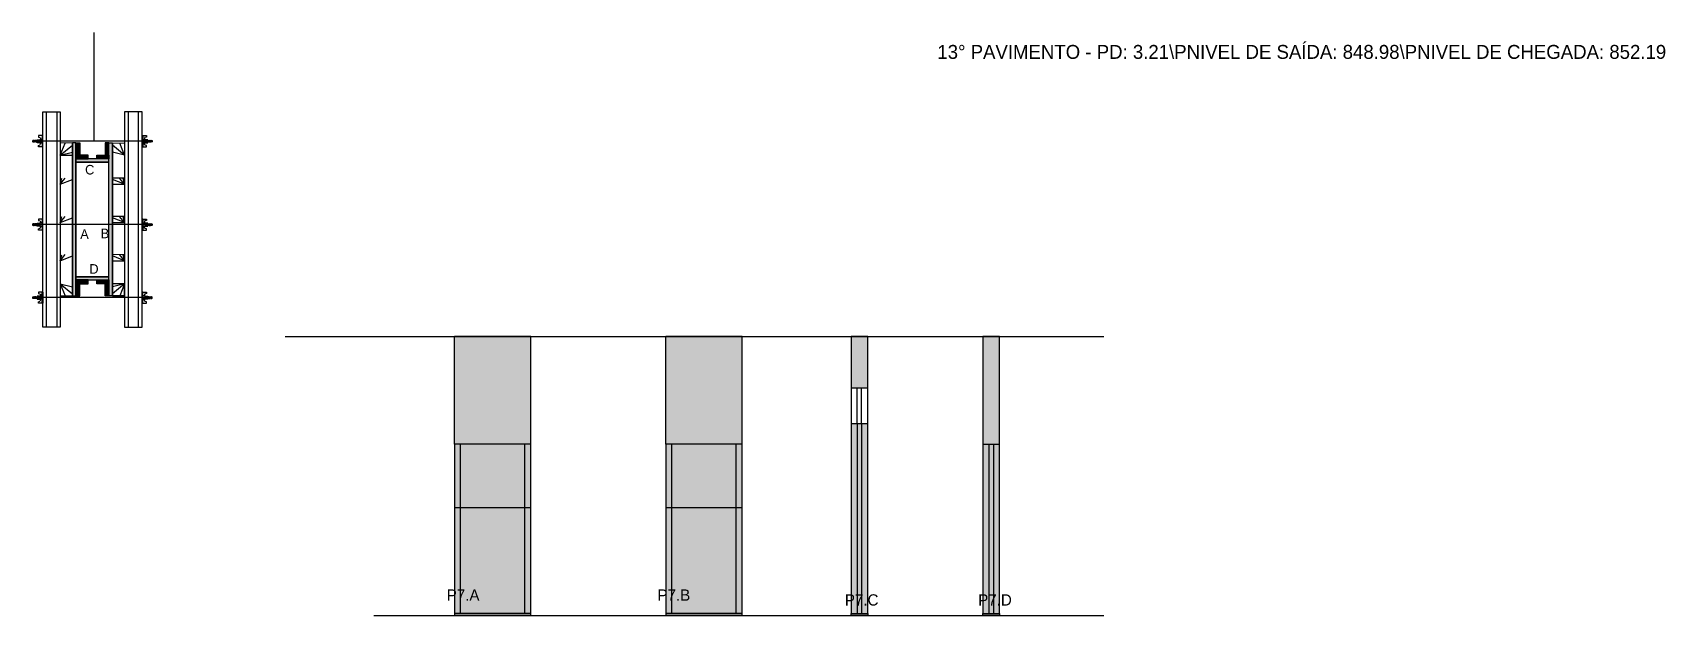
# Model space of a CAD drawing. Header units: metres. Extents: x 7724 to 9602, y 11039 to 11710.
import ezdxf

# ---------------------------------------------------------------- set-up
doc = ezdxf.new("R2010")
doc.units = ezdxf.units.M
for name, color, linetype in [('CHAPA', 7, 'Continuous'), ('COTA', 7, 'Continuous'), ('Hachura', 7, 'Continuous'), ('Madeira', 7, 'Continuous'), ('NOMENCLATURA', 7, 'Continuous'), ('Nível', 7, 'Continuous'), ('Painéis', 7, 'Continuous'), ('Perfil Metálico', 7, 'Continuous'), ('SARR_2.2x7', 7, 'Continuous'), ('SARRAFO', 7, 'Continuous'), ('Texto Seção', 7, 'Continuous'), ('TEXTO_GERAL', 7, 'Continuous')]:
    doc.layers.add(name, color=color, linetype=linetype)

msp = doc.modelspace()

# ---------------------------------------------------------------- hatches: boundary and pattern name
at = {"layer": 'COTA'}
h = msp.add_hatch(color=7, dxfattribs=at)
h.dxf.hatch_style = 1
h.paths.add_polyline_path([(8209, 11236.2), (8297, 11236.2), (8297, 11236.2), (8297, 11360.2), (8297, 11360.2), (8209, 11360.2), (8209, 11360.2), (8209, 11236.2)])
h = msp.add_hatch(color=7, dxfattribs=at)
h.dxf.hatch_style = 1
h.paths.add_polyline_path([(8452.1, 11236.2), (8540.1, 11236.2), (8540.1, 11236.2), (8540.1, 11360.2), (8540.1, 11360.2), (8452.1, 11360.2), (8452.1, 11360.2), (8452.1, 11236.2)])
h = msp.add_hatch(color=7, dxfattribs=at)
h.dxf.hatch_style = 1
h.paths.add_polyline_path([(8665.6, 11301.2), (8684.6, 11301.2), (8684.6, 11301.2), (8684.6, 11360.2), (8684.6, 11360.2), (8665.6, 11360.2), (8665.6, 11360.2), (8665.6, 11301.2)])
h = msp.add_hatch(color=7, dxfattribs=at)
h.dxf.hatch_style = 1
h.paths.add_polyline_path([(8836.1, 11236.2), (8836.1, 11360.2), (8836.1, 11360.2), (8817.1, 11360.2), (8817.1, 11360.2), (8817.1, 11236.2), (8817.1, 11236.2), (8836.1, 11236.2)])
at = {"layer": 'Hachura'}
h = msp.add_hatch(color=7, dxfattribs=at)
h.dxf.hatch_style = 1
h.paths.add_polyline_path([(7773.6, 11583), (7769.6, 11583), (7769.6, 11583), (7769.6, 11407), (7769.6, 11407), (7773.6, 11407), (7773.6, 11407), (7773.6, 11583)])
h = msp.add_hatch(color=7, dxfattribs=at)
h.dxf.hatch_style = 1
h.paths.add_polyline_path([(7773.6, 11569), (7778, 11569), (7778, 11569), (7778, 11583), (7778, 11583), (7773.6, 11583), (7773.6, 11583), (7773.6, 11569)])
h = msp.add_hatch(color=7, dxfattribs=at)
h.dxf.hatch_style = 1
h.paths.add_polyline_path([(7811.6, 11569), (7807.2, 11569), (7807.2, 11569), (7807.2, 11583), (7807.2, 11583), (7811.6, 11583), (7811.6, 11583), (7811.6, 11569)])
h = msp.add_hatch(color=7, dxfattribs=at)
h.dxf.hatch_style = 1
h.paths.add_polyline_path([(7811.6, 11583), (7815.6, 11583), (7815.6, 11583), (7815.6, 11407), (7815.6, 11407), (7811.6, 11407), (7811.6, 11407), (7811.6, 11583)])
h = msp.add_hatch(color=7, dxfattribs=at)
h.dxf.hatch_style = 1
h.paths.add_polyline_path([(7773.6, 11564.6), (7773.6, 11569), (7773.6, 11569), (7787.6, 11569), (7787.6, 11569), (7787.6, 11564.6), (7787.6, 11564.6), (7773.6, 11564.6)])
h = msp.add_hatch(color=7, dxfattribs=at)
h.dxf.hatch_style = 1
h.paths.add_polyline_path([(7811.6, 11561), (7811.6, 11564.6), (7811.6, 11564.6), (7773.6, 11564.6), (7773.6, 11564.6), (7773.6, 11561), (7773.6, 11561), (7811.6, 11561)])
h = msp.add_hatch(color=7, dxfattribs=at)
h.dxf.hatch_style = 1
h.paths.add_polyline_path([(7811.6, 11561), (7811.6, 11564.6), (7811.6, 11564.6), (7773.6, 11564.6), (7773.6, 11564.6), (7773.6, 11561), (7773.6, 11561), (7811.6, 11561)])
h = msp.add_hatch(color=7, dxfattribs=at)
h.dxf.hatch_style = 1
h.paths.add_polyline_path([(7811.6, 11564.6), (7811.6, 11569), (7811.6, 11569), (7797.6, 11569), (7797.6, 11569), (7797.6, 11564.6), (7797.6, 11564.6), (7811.6, 11564.6)])
h = msp.add_hatch(color=7, dxfattribs=at)
h.dxf.hatch_style = 1
h.paths.add_polyline_path([(7811.6, 11425.4), (7811.6, 11429), (7811.6, 11429), (7773.6, 11429), (7773.6, 11429), (7773.6, 11425.4), (7773.6, 11425.4), (7811.6, 11425.4)])
h = msp.add_hatch(color=7, dxfattribs=at)
h.dxf.hatch_style = 1
h.paths.add_polyline_path([(7811.6, 11425.4), (7811.6, 11429), (7811.6, 11429), (7773.6, 11429), (7773.6, 11429), (7773.6, 11425.4), (7773.6, 11425.4), (7811.6, 11425.4)])
h = msp.add_hatch(color=7, dxfattribs=at)
h.dxf.hatch_style = 1
h.paths.add_polyline_path([(7773.6, 11421), (7773.6, 11425.4), (7773.6, 11425.4), (7787.6, 11425.4), (7787.6, 11425.4), (7787.6, 11421), (7787.6, 11421), (7773.6, 11421)])
h = msp.add_hatch(color=7, dxfattribs=at)
h.dxf.hatch_style = 1
h.paths.add_polyline_path([(7811.6, 11421), (7811.6, 11425.4), (7811.6, 11425.4), (7797.6, 11425.4), (7797.6, 11425.4), (7797.6, 11421), (7797.6, 11421), (7811.6, 11421)])
h = msp.add_hatch(color=7, dxfattribs=at)
h.dxf.hatch_style = 1
h.paths.add_polyline_path([(7773.6, 11421), (7778, 11421), (7778, 11421), (7778, 11407), (7778, 11407), (7773.6, 11407), (7773.6, 11407), (7773.6, 11421)])
h = msp.add_hatch(color=7, dxfattribs=at)
h.dxf.hatch_style = 1
h.paths.add_polyline_path([(7811.6, 11421), (7807.2, 11421), (7807.2, 11421), (7807.2, 11407), (7807.2, 11407), (7811.6, 11407), (7811.6, 11407), (7811.6, 11421)])
h = msp.add_hatch(color=7, dxfattribs=at)
h.dxf.hatch_style = 1
h.paths.add_polyline_path([(8684.6, 11039.2), (8684.6, 11260.2), (8684.6, 11260.2), (8665.6, 11260.2), (8665.6, 11260.2), (8665.6, 11039.2), (8665.6, 11039.2), (8684.6, 11039.2)])
h = msp.add_hatch(color=7, dxfattribs=at)
h.dxf.hatch_style = 1
h.paths.add_polyline_path([(8209, 11236.2), (8209, 11163.2), (8209, 11163.2), (8297, 11163.2), (8297, 11163.2), (8297, 11236.2), (8297, 11236.2), (8209, 11236.2)])
h = msp.add_hatch(color=7, dxfattribs=at)
h.dxf.hatch_style = 1
h.paths.add_polyline_path([(8452.1, 11236.2), (8452.1, 11163.2), (8452.1, 11163.2), (8540.1, 11163.2), (8540.1, 11163.2), (8540.1, 11236.2), (8540.1, 11236.2), (8452.1, 11236.2)])
h = msp.add_hatch(color=7, dxfattribs=at)
h.dxf.hatch_style = 1
h.paths.add_polyline_path([(8836.1, 11039.2), (8836.1, 11236.2), (8836.1, 11236.2), (8817.1, 11236.2), (8817.1, 11236.2), (8817.1, 11039.2), (8817.1, 11039.2), (8836.1, 11039.2)])
h = msp.add_hatch(color=7, dxfattribs=at)
h.dxf.hatch_style = 1
h.paths.add_polyline_path([(8297, 11039.2), (8297, 11163.2), (8297, 11163.2), (8209, 11163.2), (8209, 11163.2), (8209, 11039.2), (8209, 11039.2), (8297, 11039.2)])
h = msp.add_hatch(color=7, dxfattribs=at)
h.dxf.hatch_style = 1
h.paths.add_polyline_path([(8540.1, 11163.2), (8452.1, 11163.2), (8452.1, 11163.2), (8452.1, 11039.2), (8452.1, 11039.2), (8540.1, 11039.2), (8540.1, 11039.2), (8540.1, 11163.2)])

# ---------------------------------------------------------------- linework, layer by layer
at = {"layer": 'CHAPA', "color": 7, "lineweight": 25}
for points in [[(7773.6, 11583), (7769.6, 11583), (7769.6, 11407), (7773.6, 11407)], [(7773.6, 11583), (7769.6, 11583), (7769.6, 11407), (7773.6, 11407)], [(7811.6, 11583), (7815.6, 11583), (7815.6, 11407), (7811.6, 11407)], [(7811.6, 11583), (7815.6, 11583), (7815.6, 11407), (7811.6, 11407)], [(7811.6, 11561), (7811.6, 11564.6), (7773.6, 11564.6), (7773.6, 11561)], [(7811.6, 11561), (7811.6, 11564.6), (7773.6, 11564.6), (7773.6, 11561)], [(7811.6, 11425.4), (7811.6, 11429), (7773.6, 11429), (7773.6, 11425.4)], [(7811.6, 11425.4), (7811.6, 11429), (7773.6, 11429), (7773.6, 11425.4)]]:
    msp.add_lwpolyline(points, close=True, dxfattribs=at)
at = {"layer": 'COTA', "color": 7, "lineweight": 25}
for p, q in [((8297, 11360.2), (8209, 11360.2)), ((8209, 11236.2), (8209, 11360.2)), ((8297, 11236.2), (8297, 11360.2)), ((8540.1, 11360.2), (8452.1, 11360.2)), ((8452.1, 11236.2), (8452.1, 11360.2)), ((8540.1, 11236.2), (8540.1, 11360.2))]:
    msp.add_line(p, q, dxfattribs=at)
for points in [[(8684.6, 11301.2), (8684.6, 11360.2), (8665.6, 11360.2), (8665.6, 11301.2)], [(8836.1, 11236.2), (8836.1, 11360.2), (8817.1, 11360.2), (8817.1, 11236.2)]]:
    msp.add_lwpolyline(points, dxfattribs=at)
at = {"layer": 'Defpoints', "color": 7, "lineweight": 25}
msp.add_line((7794.5, 11585), (7794.5, 11710), dxfattribs=at)
at = {"layer": 'Hachura', "color": 7, "lineweight": 25}
for p, q in [((7735.6, 11591.4), (7730.4, 11591.4)), ((7730.4, 11591.4), (7730.4, 11589.7)), ((7734.6, 11591.3), (7735.6, 11591.3)), ((7734.6, 11591.1), (7735.6, 11591.1)), ((7734.6, 11590.7), (7735.6, 11590.7)), ((7734.7, 11591.4), (7734.7, 11578.5)), ((7734.7, 11591.4), (7734.7, 11586.3)), ((7735.6, 11578.5), (7735.6, 11591.4)), ((7849.6, 11578.5), (7849.6, 11591.4)), ((7849.6, 11591.4), (7854.7, 11591.4)), ((7850.5, 11591.3), (7849.6, 11591.3)), ((7850.5, 11591.1), (7849.6, 11591.1)), ((7850.5, 11590.7), (7849.6, 11590.7)), ((7850.5, 11591.4), (7850.5, 11578.5)), ((7850.5, 11591.4), (7850.5, 11586.3)), ((7854.7, 11591.4), (7854.7, 11589.7)), ((7724.1, 11586), (7723.8, 11585.7)), ((7723.8, 11585.7), (7723.8, 11584.4)), ((7724.1, 11584.1), (7723.8, 11584.4)), ((7724.4, 11586), (7724.1, 11586)), ((7724.1, 11586), (7724.1, 11586)), ((7724.1, 11584.1), (7724.1, 11586)), ((7724.7, 11584.1), (7724.1, 11585.3)), ((7724.7, 11584), (7724.1, 11585.1)), ((7724.1, 11584.6), (7724.4, 11583.9)), ((7724.1, 11584.3), (7724.2, 11584.1)), ((7724.2, 11584.1), (7724.1, 11584.1)), ((7724.4, 11586), (7725.4, 11584.1)), ((7724.4, 11586), (7725.4, 11584.1)), ((7724.5, 11586.1), (7725.6, 11583.9)), ((7725.8, 11584), (7724.7, 11586.1)), ((7724.7, 11584.1), (7725.4, 11584.1)), ((7725.6, 11586), (7724.9, 11586)), ((7725.9, 11584.1), (7724.9, 11586)), ((7725.6, 11586), (7726.5, 11584.1)), ((7725.7, 11586.1), (7726.7, 11583.9)), ((7727, 11584), (7725.9, 11586.1)), ((7726.5, 11584.1), (7725.9, 11584.1)), ((7726.7, 11586), (7726.1, 11586)), ((7727.1, 11584.1), (7726.1, 11586)), ((7726.3, 11586), (7726.1, 11586)), ((7726.7, 11586), (7727.7, 11584.1)), ((7726.8, 11586.1), (7727.9, 11583.9)), ((7728.1, 11584), (7727.1, 11586.1)), ((7727.3, 11584.1), (7727.1, 11584.1)), ((7727.9, 11586), (7727.2, 11586)), ((7728.2, 11584.1), (7727.2, 11586)), ((7727.3, 11584.1), (7727.7, 11584.1)), ((7727.9, 11586), (7728.9, 11584.1)), ((7728.9, 11584.8), (7728.2, 11586.1)), ((7728.2, 11584.1), (7728.9, 11584.1)), ((7728.9, 11585.1), (7728.4, 11586)), ((7728.9, 11586), (7728.4, 11586)), ((7860.4, 11585), (7728.6, 11585)), ((7728.9, 11583.3), (7728.9, 11586.6)), ((7728.9, 11583.3), (7728.9, 11586.6)), ((7728.9, 11586.6), (7732.1, 11586.6)), ((7728.9, 11585.6), (7732.1, 11585.6)), ((7728.9, 11584.1), (7732.1, 11584.1)), ((7732.1, 11583.3), (7728.9, 11583.3)), ((7730.4, 11589.7), (7732.6, 11589.2)), ((7730.4, 11580.2), (7732.6, 11580.8)), ((7730.4, 11578.5), (7730.4, 11580.2)), ((7734.7, 11578.5), (7730.4, 11578.5)), ((7732.1, 11586.9), (7732.1, 11583)), ((7734.7, 11586.9), (7732.1, 11586.9)), ((7732.1, 11583), (7732.1, 11583.3)), ((7732.1, 11583), (7732.1, 11583.3)), ((7732.1, 11583), (7734.7, 11583)), ((7734.7, 11585.3), (7732.7, 11585.3)), ((7732.7, 11584.8), (7734.7, 11584.8)), ((7732.9, 11588.8), (7732.9, 11586.9)), ((7732.9, 11581.1), (7732.9, 11583)), ((7734.6, 11590.3), (7735.6, 11590.3)), ((7734.6, 11589.4), (7735.6, 11589.4)), ((7734.6, 11588), (7735.6, 11588)), ((7734.6, 11581.9), (7735.6, 11581.9)), ((7734.6, 11580.5), (7735.6, 11580.5)), ((7734.6, 11579.7), (7735.6, 11579.7)), ((7734.6, 11579.2), (7735.6, 11579.2)), ((7734.6, 11578.9), (7735.6, 11578.9)), ((7734.6, 11578.6), (7735.6, 11578.6)), ((7734.7, 11585), (7734.7, 11586.9)), ((7734.7, 11586.3), (7734.7, 11585.6)), ((7734.7, 11585), (7735.6, 11585)), ((7734.7, 11578.5), (7735.6, 11578.5)), ((7735, 11585.9), (7734.8, 11585.9)), ((7734.8, 11584), (7735.2, 11584)), ((7735.4, 11585.9), (7735, 11585.9)), ((7735.6, 11579.5), (7735.6, 11587.3)), ((7850.5, 11590.3), (7849.6, 11590.3)), ((7850.5, 11589.4), (7849.6, 11589.4)), ((7850.5, 11588), (7849.6, 11588)), ((7849.6, 11579.5), (7849.6, 11587.3)), ((7850.5, 11585), (7849.6, 11585)), ((7850.5, 11581.9), (7849.6, 11581.9)), ((7850.5, 11580.5), (7849.6, 11580.5)), ((7850.5, 11579.7), (7849.6, 11579.7)), ((7850.5, 11579.2), (7849.6, 11579.2)), ((7850.5, 11578.9), (7849.6, 11578.9)), ((7850.5, 11578.6), (7849.6, 11578.6)), ((7850.5, 11578.5), (7849.6, 11578.5)), ((7849.7, 11585.9), (7850.2, 11585.9)), ((7850.3, 11584), (7849.9, 11584)), ((7850.2, 11585.9), (7850.4, 11585.9)), ((7850.5, 11585), (7850.5, 11586.9)), ((7850.5, 11586.9), (7853.1, 11586.9)), ((7850.5, 11586.3), (7850.5, 11585.6)), ((7850.5, 11585.3), (7852.5, 11585.3)), ((7852.5, 11584.8), (7850.5, 11584.8)), ((7853.1, 11583), (7850.5, 11583)), ((7850.5, 11578.5), (7854.7, 11578.5)), ((7852.3, 11588.8), (7852.3, 11586.9)), ((7852.3, 11581.1), (7852.3, 11583)), ((7854.7, 11589.7), (7852.5, 11589.2)), ((7854.7, 11580.2), (7852.5, 11580.8)), ((7853.1, 11586.9), (7853.1, 11583)), ((7856.3, 11586.6), (7853.1, 11586.6)), ((7856.3, 11585.6), (7853.1, 11585.6)), ((7856.3, 11584.1), (7853.1, 11584.1)), ((7853.1, 11583.3), (7856.3, 11583.3)), ((7853.1, 11583), (7853.1, 11583.3)), ((7853.1, 11583), (7853.1, 11583.3)), ((7854.7, 11578.5), (7854.7, 11580.2)), ((7856.2, 11583.3), (7856.2, 11586.6)), ((7856.3, 11583.3), (7856.3, 11586.6)), ((7856.3, 11584.8), (7856.9, 11586.1)), ((7857.2, 11586), (7856.3, 11584.1)), ((7856.3, 11585.1), (7856.7, 11586)), ((7856.3, 11586), (7856.7, 11586)), ((7856.9, 11584.1), (7856.3, 11584.1)), ((7856.9, 11584.1), (7857.9, 11586)), ((7857, 11584), (7858.1, 11586.1)), ((7858.3, 11586.1), (7857.2, 11583.9)), ((7857.2, 11586), (7857.9, 11586)), ((7858.4, 11586), (7857.4, 11584.1)), ((7857.9, 11584.1), (7857.4, 11584.1)), ((7857.9, 11584.1), (7858.1, 11584.1)), ((7858.1, 11584.1), (7859, 11586)), ((7858.2, 11584), (7859.2, 11586.1)), ((7859.5, 11586.1), (7858.4, 11583.9)), ((7858.4, 11586), (7859, 11586)), ((7859.6, 11586), (7858.6, 11584.1)), ((7858.6, 11584.1), (7859.2, 11584.1)), ((7858.8, 11586), (7859, 11586)), ((7859.2, 11584.1), (7860.2, 11586)), ((7859.3, 11584), (7860.4, 11586.1)), ((7860.6, 11586.1), (7859.6, 11583.9)), ((7859.6, 11586), (7860.2, 11586)), ((7860.7, 11586), (7859.8, 11584.1)), ((7860.7, 11586), (7859.8, 11584.1)), ((7860.4, 11584.1), (7859.8, 11584.1)), ((7860.4, 11584.1), (7861, 11585.3)), ((7860.5, 11584), (7861, 11585.1)), ((7860.7, 11586), (7861, 11586)), ((7861, 11584.6), (7860.7, 11583.9)), ((7861, 11584.3), (7860.9, 11584.1)), ((7860.9, 11584.1), (7861, 11584.1)), ((7861, 11586), (7861, 11586)), ((7861, 11586), (7861.4, 11585.7)), ((7861, 11584.1), (7861, 11586)), ((7861, 11584.1), (7861.4, 11584.4)), ((7861.4, 11585.7), (7861.4, 11584.4)), ((7724.1, 11490), (7723.8, 11489.7)), ((7723.8, 11489.7), (7723.8, 11488.4)), ((7724.1, 11488.1), (7723.8, 11488.4)), ((7724.4, 11490), (7724.1, 11490)), ((7724.1, 11490), (7724.1, 11490)), ((7724.1, 11488.1), (7724.1, 11490)), ((7724.7, 11488.1), (7724.1, 11489.3)), ((7724.7, 11488), (7724.1, 11489.1)), ((7724.1, 11488.6), (7724.4, 11487.9)), ((7724.1, 11488.3), (7724.2, 11488.1)), ((7724.2, 11488.1), (7724.1, 11488.1)), ((7724.4, 11490), (7725.4, 11488.1)), ((7724.4, 11490), (7725.4, 11488.1)), ((7724.5, 11490.1), (7725.6, 11487.9)), ((7725.8, 11488), (7724.7, 11490.1)), ((7724.7, 11488.1), (7725.4, 11488.1)), ((7725.6, 11490), (7724.9, 11490)), ((7725.9, 11488.1), (7724.9, 11490)), ((7725.6, 11490), (7726.5, 11488.1)), ((7725.7, 11490.1), (7726.7, 11487.9)), ((7727, 11488), (7725.9, 11490.1)), ((7726.5, 11488.1), (7725.9, 11488.1)), ((7726.7, 11490), (7726.1, 11490)), ((7727.1, 11488.1), (7726.1, 11490)), ((7726.3, 11490), (7726.1, 11490)), ((7726.7, 11490), (7727.7, 11488.1)), ((7726.8, 11490.1), (7727.9, 11487.9)), ((7728.1, 11488), (7727.1, 11490.1)), ((7727.3, 11488.1), (7727.1, 11488.1)), ((7727.9, 11490), (7727.2, 11490)), ((7728.2, 11488.1), (7727.2, 11490)), ((7727.3, 11488.1), (7727.7, 11488.1)), ((7727.9, 11490), (7728.9, 11488.1)), ((7728.9, 11488.8), (7728.2, 11490.1)), ((7728.2, 11488.1), (7728.9, 11488.1)), ((7728.9, 11489.1), (7728.4, 11490)), ((7728.9, 11490), (7728.4, 11490)), ((7860.4, 11489), (7728.6, 11489)), ((7728.9, 11487.3), (7728.9, 11490.6)), ((7728.9, 11487.3), (7728.9, 11490.6)), ((7728.9, 11490.6), (7732.1, 11490.6)), ((7728.9, 11489.6), (7732.1, 11489.6)), ((7728.9, 11488.1), (7732.1, 11488.1)), ((7732.1, 11487.3), (7728.9, 11487.3)), ((7735.6, 11495.4), (7730.4, 11495.4)), ((7730.4, 11495.4), (7730.4, 11493.7)), ((7730.4, 11493.7), (7732.6, 11493.2)), ((7730.4, 11484.2), (7732.6, 11484.8)), ((7730.4, 11482.5), (7730.4, 11484.2)), ((7734.7, 11482.5), (7730.4, 11482.5)), ((7732.1, 11490.9), (7732.1, 11487)), ((7734.7, 11490.9), (7732.1, 11490.9)), ((7732.1, 11487), (7732.1, 11487.3)), ((7732.1, 11487), (7732.1, 11487.3)), ((7732.1, 11487), (7734.7, 11487)), ((7734.7, 11489.3), (7732.7, 11489.3)), ((7732.7, 11488.8), (7734.7, 11488.8)), ((7732.9, 11492.8), (7732.9, 11490.9)), ((7732.9, 11485.1), (7732.9, 11487)), ((7734.6, 11495.3), (7735.6, 11495.3)), ((7734.6, 11495.1), (7735.6, 11495.1)), ((7734.6, 11494.7), (7735.6, 11494.7)), ((7734.6, 11494.3), (7735.6, 11494.3)), ((7734.6, 11493.4), (7735.6, 11493.4)), ((7734.6, 11492), (7735.6, 11492)), ((7734.6, 11485.9), (7735.6, 11485.9)), ((7734.6, 11484.5), (7735.6, 11484.5)), ((7734.6, 11483.7), (7735.6, 11483.7)), ((7734.6, 11483.2), (7735.6, 11483.2)), ((7734.6, 11482.9), (7735.6, 11482.9)), ((7734.6, 11482.6), (7735.6, 11482.6)), ((7734.7, 11495.4), (7734.7, 11482.5)), ((7734.7, 11495.4), (7734.7, 11490.3)), ((7734.7, 11489), (7734.7, 11490.9)), ((7734.7, 11490.3), (7734.7, 11489.6)), ((7734.7, 11489), (7735.6, 11489)), ((7734.7, 11482.5), (7735.6, 11482.5)), ((7735, 11489.9), (7734.8, 11489.9)), ((7734.8, 11488), (7735.2, 11488)), ((7735.4, 11489.9), (7735, 11489.9)), ((7735.6, 11482.5), (7735.6, 11495.4)), ((7735.6, 11483.5), (7735.6, 11491.3)), ((7849.6, 11482.5), (7849.6, 11495.4)), ((7849.6, 11495.4), (7854.7, 11495.4)), ((7850.5, 11495.3), (7849.6, 11495.3)), ((7850.5, 11495.1), (7849.6, 11495.1)), ((7850.5, 11494.7), (7849.6, 11494.7)), ((7850.5, 11494.3), (7849.6, 11494.3)), ((7850.5, 11493.4), (7849.6, 11493.4)), ((7850.5, 11492), (7849.6, 11492)), ((7849.6, 11483.5), (7849.6, 11491.3)), ((7850.5, 11489), (7849.6, 11489)), ((7850.5, 11485.9), (7849.6, 11485.9)), ((7850.5, 11484.5), (7849.6, 11484.5)), ((7850.5, 11483.7), (7849.6, 11483.7)), ((7850.5, 11483.2), (7849.6, 11483.2)), ((7850.5, 11482.9), (7849.6, 11482.9)), ((7850.5, 11482.6), (7849.6, 11482.6)), ((7850.5, 11482.5), (7849.6, 11482.5)), ((7849.7, 11489.9), (7850.2, 11489.9)), ((7850.3, 11488), (7849.9, 11488)), ((7850.2, 11489.9), (7850.4, 11489.9)), ((7850.5, 11495.4), (7850.5, 11482.5)), ((7850.5, 11495.4), (7850.5, 11490.3)), ((7850.5, 11489), (7850.5, 11490.9)), ((7850.5, 11490.9), (7853.1, 11490.9)), ((7850.5, 11490.3), (7850.5, 11489.6)), ((7850.5, 11489.3), (7852.5, 11489.3)), ((7852.5, 11488.8), (7850.5, 11488.8)), ((7853.1, 11487), (7850.5, 11487)), ((7850.5, 11482.5), (7854.7, 11482.5)), ((7852.3, 11492.8), (7852.3, 11490.9)), ((7852.3, 11485.1), (7852.3, 11487)), ((7854.7, 11493.7), (7852.5, 11493.2)), ((7854.7, 11484.2), (7852.5, 11484.8)), ((7853.1, 11490.9), (7853.1, 11487)), ((7856.3, 11490.6), (7853.1, 11490.6)), ((7856.3, 11489.6), (7853.1, 11489.6)), ((7856.3, 11488.1), (7853.1, 11488.1)), ((7853.1, 11487.3), (7856.3, 11487.3)), ((7853.1, 11487), (7853.1, 11487.3)), ((7853.1, 11487), (7853.1, 11487.3)), ((7854.7, 11495.4), (7854.7, 11493.7)), ((7854.7, 11482.5), (7854.7, 11484.2)), ((7856.2, 11487.3), (7856.2, 11490.6)), ((7856.3, 11487.3), (7856.3, 11490.6)), ((7856.3, 11488.8), (7856.9, 11490.1)), ((7857.2, 11490), (7856.3, 11488.1)), ((7856.3, 11489.1), (7856.7, 11490)), ((7856.3, 11490), (7856.7, 11490)), ((7856.9, 11488.1), (7856.3, 11488.1)), ((7856.9, 11488.1), (7857.9, 11490)), ((7857, 11488), (7858.1, 11490.1)), ((7858.3, 11490.1), (7857.2, 11487.9)), ((7857.2, 11490), (7857.9, 11490)), ((7858.4, 11490), (7857.4, 11488.1)), ((7857.9, 11488.1), (7857.4, 11488.1)), ((7857.9, 11488.1), (7858.1, 11488.1)), ((7858.1, 11488.1), (7859, 11490)), ((7858.2, 11488), (7859.2, 11490.1)), ((7859.5, 11490.1), (7858.4, 11487.9)), ((7858.4, 11490), (7859, 11490)), ((7859.6, 11490), (7858.6, 11488.1)), ((7858.6, 11488.1), (7859.2, 11488.1)), ((7858.8, 11490), (7859, 11490)), ((7859.2, 11488.1), (7860.2, 11490)), ((7859.3, 11488), (7860.4, 11490.1)), ((7860.6, 11490.1), (7859.6, 11487.9)), ((7859.6, 11490), (7860.2, 11490)), ((7860.7, 11490), (7859.8, 11488.1)), ((7860.7, 11490), (7859.8, 11488.1)), ((7860.4, 11488.1), (7859.8, 11488.1)), ((7860.4, 11488.1), (7861, 11489.3)), ((7860.5, 11488), (7861, 11489.1)), ((7860.7, 11490), (7861, 11490)), ((7861, 11488.6), (7860.7, 11487.9)), ((7861, 11488.3), (7860.9, 11488.1)), ((7860.9, 11488.1), (7861, 11488.1)), ((7861, 11490), (7861, 11490)), ((7861, 11490), (7861.4, 11489.7)), ((7861, 11488.1), (7861, 11490)), ((7861, 11488.1), (7861.4, 11488.4)), ((7861.4, 11489.7), (7861.4, 11488.4)), ((7724.1, 11405.9), (7723.8, 11405.5)), ((7723.8, 11404.2), (7723.8, 11405.5)), ((7724.1, 11403.9), (7723.8, 11404.2)), ((7724.1, 11405.3), (7724.4, 11406)), ((7724.7, 11406), (7724.1, 11404.8)), ((7724.1, 11405.6), (7724.2, 11405.9)), ((7724.2, 11405.9), (7724.1, 11405.9)), ((7724.7, 11405.9), (7724.1, 11404.6)), ((7724.1, 11405.9), (7724.1, 11403.9)), ((7724.4, 11403.9), (7724.1, 11403.9)), ((7724.1, 11403.9), (7724.1, 11403.9)), ((7724.4, 11403.9), (7725.4, 11405.9)), ((7724.4, 11403.9), (7725.4, 11405.9)), ((7724.5, 11403.9), (7725.6, 11406)), ((7725.8, 11406), (7724.7, 11403.8)), ((7724.7, 11405.9), (7725.4, 11405.9)), ((7725.9, 11405.9), (7724.9, 11403.9)), ((7725.6, 11403.9), (7724.9, 11403.9)), ((7725.6, 11403.9), (7726.5, 11405.9)), ((7725.7, 11403.9), (7726.7, 11406)), ((7727, 11406), (7725.9, 11403.8)), ((7726.5, 11405.9), (7725.9, 11405.9)), ((7727.1, 11405.9), (7726.1, 11403.9)), ((7726.7, 11403.9), (7726.1, 11403.9)), ((7726.3, 11403.9), (7726.1, 11403.9)), ((7726.7, 11403.9), (7727.7, 11405.9)), ((7726.8, 11403.9), (7727.9, 11406)), ((7728.1, 11406), (7727.1, 11403.8)), ((7727.3, 11405.9), (7727.1, 11405.9)), ((7728.2, 11405.9), (7727.2, 11403.9)), ((7727.9, 11403.9), (7727.2, 11403.9)), ((7727.3, 11405.9), (7727.7, 11405.9)), ((7727.9, 11403.9), (7728.9, 11405.9)), ((7728.2, 11405.9), (7728.9, 11405.9)), ((7728.9, 11405.1), (7728.2, 11403.8)), ((7728.9, 11404.8), (7728.4, 11403.9)), ((7728.9, 11403.9), (7728.4, 11403.9)), ((7860.4, 11405), (7728.6, 11405)), ((7728.9, 11406.6), (7728.9, 11403.3)), ((7728.9, 11406.6), (7728.9, 11403.3)), ((7732.1, 11406.6), (7728.9, 11406.6)), ((7728.9, 11405.9), (7732.1, 11405.9)), ((7728.9, 11404.3), (7732.1, 11404.3)), ((7728.9, 11403.3), (7732.1, 11403.3)), ((7734.7, 11411.4), (7730.4, 11411.4)), ((7730.4, 11411.4), (7730.4, 11409.7)), ((7730.4, 11409.7), (7732.6, 11409.1)), ((7732.1, 11403), (7732.1, 11406.9)), ((7732.1, 11406.9), (7734.7, 11406.9)), ((7732.1, 11406.9), (7732.1, 11406.6)), ((7732.1, 11406.9), (7732.1, 11406.6)), ((7734.7, 11403), (7732.1, 11403)), ((7732.7, 11405.2), (7734.7, 11405.2)), ((7734.7, 11404.6), (7732.7, 11404.6)), ((7732.9, 11408.8), (7732.9, 11406.9)), ((7732.9, 11401.1), (7732.9, 11403)), ((7734.6, 11411.3), (7735.6, 11411.3)), ((7734.6, 11411.1), (7735.6, 11411.1)), ((7734.6, 11410.7), (7735.6, 11410.7)), ((7734.6, 11410.3), (7735.6, 11410.3)), ((7734.6, 11409.4), (7735.6, 11409.4)), ((7734.6, 11408), (7735.6, 11408)), ((7734.7, 11398.5), (7734.7, 11411.4)), ((7734.7, 11411.4), (7735.6, 11411.4)), ((7734.7, 11405), (7734.7, 11403)), ((7734.7, 11405), (7735.6, 11405)), ((7734.7, 11403.7), (7734.7, 11404.3)), ((7734.7, 11398.5), (7734.7, 11403.7)), ((7734.8, 11405.9), (7735.2, 11405.9)), ((7735, 11404), (7734.8, 11404)), ((7735.4, 11404), (7735, 11404)), ((7735.6, 11411.4), (7735.6, 11398.5)), ((7735.6, 11410.5), (7735.6, 11402.6)), ((7849.6, 11411.4), (7849.6, 11398.5)), ((7850.5, 11411.4), (7849.6, 11411.4)), ((7850.5, 11411.3), (7849.6, 11411.3)), ((7850.5, 11411.1), (7849.6, 11411.1)), ((7850.5, 11410.7), (7849.6, 11410.7)), ((7849.6, 11410.5), (7849.6, 11402.6)), ((7850.5, 11410.3), (7849.6, 11410.3)), ((7850.5, 11409.4), (7849.6, 11409.4)), ((7850.5, 11408), (7849.6, 11408)), ((7850.5, 11405), (7849.6, 11405)), ((7849.7, 11404), (7850.2, 11404)), ((7850.3, 11405.9), (7849.9, 11405.9)), ((7850.2, 11404), (7850.4, 11404)), ((7850.5, 11398.5), (7850.5, 11411.4)), ((7850.5, 11411.4), (7854.7, 11411.4)), ((7853.1, 11406.9), (7850.5, 11406.9)), ((7852.5, 11405.2), (7850.5, 11405.2)), ((7850.5, 11405), (7850.5, 11403)), ((7850.5, 11404.6), (7852.5, 11404.6)), ((7850.5, 11403.7), (7850.5, 11404.3)), ((7850.5, 11398.5), (7850.5, 11403.7)), ((7850.5, 11403), (7853.1, 11403)), ((7852.3, 11408.8), (7852.3, 11406.9)), ((7852.3, 11401.1), (7852.3, 11403)), ((7854.7, 11409.7), (7852.5, 11409.1)), ((7853.1, 11403), (7853.1, 11406.9)), ((7853.1, 11406.9), (7853.1, 11406.6)), ((7853.1, 11406.9), (7853.1, 11406.6)), ((7853.1, 11406.6), (7856.3, 11406.6)), ((7856.3, 11405.9), (7853.1, 11405.9)), ((7856.3, 11404.3), (7853.1, 11404.3)), ((7856.3, 11403.3), (7853.1, 11403.3)), ((7854.7, 11411.4), (7854.7, 11409.7)), ((7856.2, 11406.6), (7856.2, 11403.3)), ((7856.3, 11406.6), (7856.3, 11403.3)), ((7856.9, 11405.9), (7856.3, 11405.9)), ((7857.2, 11403.9), (7856.3, 11405.9)), ((7856.3, 11405.1), (7856.9, 11403.8)), ((7856.3, 11404.8), (7856.7, 11403.9)), ((7856.3, 11403.9), (7856.7, 11403.9)), ((7856.9, 11405.9), (7857.9, 11403.9)), ((7857, 11406), (7858.1, 11403.8)), ((7858.3, 11403.9), (7857.2, 11406)), ((7857.2, 11403.9), (7857.9, 11403.9)), ((7857.9, 11405.9), (7857.4, 11405.9)), ((7858.4, 11403.9), (7857.4, 11405.9)), ((7857.9, 11405.9), (7858.1, 11405.9)), ((7858.1, 11405.9), (7859, 11403.9)), ((7858.2, 11406), (7859.2, 11403.8)), ((7859.5, 11403.9), (7858.4, 11406)), ((7858.4, 11403.9), (7859, 11403.9)), ((7858.6, 11405.9), (7859.2, 11405.9)), ((7859.6, 11403.9), (7858.6, 11405.9)), ((7858.8, 11403.9), (7859, 11403.9)), ((7859.2, 11405.9), (7860.2, 11403.9)), ((7859.3, 11406), (7860.4, 11403.8)), ((7860.6, 11403.9), (7859.6, 11406)), ((7859.6, 11403.9), (7860.2, 11403.9)), ((7860.7, 11403.9), (7859.8, 11405.9)), ((7860.4, 11405.9), (7859.8, 11405.9)), ((7860.7, 11403.9), (7859.8, 11405.9)), ((7860.4, 11405.9), (7861, 11404.6)), ((7860.5, 11406), (7861, 11404.8)), ((7861, 11405.3), (7860.7, 11406)), ((7860.7, 11403.9), (7861, 11403.9)), ((7861, 11405.6), (7860.9, 11405.9)), ((7860.9, 11405.9), (7861, 11405.9)), ((7861, 11405.9), (7861.4, 11405.5)), ((7861, 11405.9), (7861, 11403.9)), ((7861, 11403.9), (7861.4, 11404.2)), ((7861, 11403.9), (7861, 11403.9)), ((7861.4, 11404.2), (7861.4, 11405.5)), ((7730.4, 11400.2), (7732.6, 11400.8)), ((7730.4, 11398.5), (7730.4, 11400.2)), ((7735.6, 11398.5), (7730.4, 11398.5)), ((7734.6, 11401.9), (7735.6, 11401.9)), ((7734.6, 11400.5), (7735.6, 11400.5)), ((7734.6, 11399.7), (7735.6, 11399.7)), ((7734.6, 11399.2), (7735.6, 11399.2)), ((7734.6, 11398.9), (7735.6, 11398.9)), ((7734.6, 11398.6), (7735.6, 11398.6)), ((7850.5, 11401.9), (7849.6, 11401.9)), ((7850.5, 11400.5), (7849.6, 11400.5)), ((7850.5, 11399.7), (7849.6, 11399.7)), ((7850.5, 11399.2), (7849.6, 11399.2)), ((7850.5, 11398.9), (7849.6, 11398.9)), ((7850.5, 11398.6), (7849.6, 11398.6)), ((7849.6, 11398.5), (7854.7, 11398.5)), ((7854.7, 11400.2), (7852.5, 11400.8)), ((7854.7, 11398.5), (7854.7, 11400.2))]:
    msp.add_line(p, q, dxfattribs=at)
at = {"layer": 'Madeira', "color": 7, "lineweight": 25}
for p, q in [((7755.6, 11568.9), (7761, 11582.9)), ((7755.6, 11568.9), (7769.6, 11580.5)), ((7755.6, 11568.9), (7769.6, 11572.4)), ((7829.6, 11568.9), (7815.6, 11580.5)), ((7829.6, 11568.9), (7815.6, 11572.4)), ((7829.6, 11568.9), (7824.2, 11582.9)), ((7755.6, 11535.4), (7761.3, 11542.5)), ((7755.6, 11535.4), (7757.3, 11542.4)), ((7755.6, 11535.4), (7769.6, 11540.9)), ((7829.6, 11535.4), (7815.6, 11540.9)), ((7829.6, 11535.4), (7823.8, 11542.5)), ((7829.6, 11535.4), (7827.8, 11542.4)), ((7755.6, 11491.4), (7761.3, 11498.5)), ((7755.6, 11491.4), (7757.3, 11498.4)), ((7755.6, 11491.4), (7769.6, 11496.9)), ((7829.6, 11491.4), (7815.6, 11496.9)), ((7829.6, 11491.4), (7823.8, 11498.5)), ((7829.6, 11491.4), (7827.8, 11498.4)), ((7755.6, 11447.4), (7761.3, 11454.5)), ((7755.6, 11447.4), (7757.3, 11454.4)), ((7755.6, 11447.4), (7769.6, 11452.9)), ((7829.6, 11447.4), (7815.6, 11452.9)), ((7829.6, 11447.4), (7823.8, 11454.5)), ((7829.6, 11447.4), (7827.8, 11454.4)), ((7755.6, 11420.9), (7769.6, 11409.4)), ((7755.6, 11420.9), (7769.6, 11417.5)), ((7755.6, 11420.9), (7761, 11407)), ((7829.6, 11420.9), (7815.6, 11409.4)), ((7829.6, 11420.9), (7815.6, 11417.5)), ((7829.6, 11420.9), (7824.1, 11407))]:
    msp.add_line(p, q, dxfattribs=at)
for points in [[(7755.6, 11568.9), (7769.6, 11569), (7769.6, 11583), (7755.6, 11582.9)], [(7755.6, 11406.9), (7769.6, 11407), (7769.6, 11583), (7755.6, 11582.9)], [(7829.6, 11406.9), (7815.6, 11407), (7815.6, 11583), (7829.6, 11582.9)], [(7829.6, 11535.4), (7829.6, 11542.4), (7815.6, 11542.5), (7815.6, 11535.5)], [(7829.6, 11491.4), (7829.6, 11498.4), (7815.6, 11498.5), (7815.6, 11491.5)], [(7829.6, 11447.4), (7829.6, 11454.4), (7815.6, 11454.5), (7815.6, 11447.5)], [(7829.6, 11420.9), (7815.6, 11421), (7815.6, 11407), (7829.6, 11406.9)]]:
    msp.add_lwpolyline(points, close=True, dxfattribs=at)
at = {"layer": 'Nível', "color": 7, "lineweight": 25}
for p, q in [((8014.2, 11360.2), (8956.2, 11360.2)), ((8116.4, 11039.2), (8956.2, 11039.2))]:
    msp.add_line(p, q, dxfattribs=at)
at = {"layer": 'Painéis', "color": 7, "lineweight": 25}
for p, q in [((8665.6, 11301.2), (8665.6, 11041.2)), ((8665.6, 11301.2), (8684.6, 11301.2)), ((8684.6, 11041.2), (8684.6, 11301.2)), ((8665.6, 11260.2), (8684.6, 11260.2)), ((8209, 11236.2), (8209, 11039.2)), ((8297, 11236.2), (8209, 11236.2)), ((8297, 11039.2), (8297, 11236.2)), ((8452.1, 11236.2), (8452.1, 11039.2)), ((8540.1, 11236.2), (8452.1, 11236.2)), ((8540.1, 11039.2), (8540.1, 11236.2)), ((8817.1, 11236.2), (8817.1, 11041.2)), ((8817.1, 11236.2), (8836.1, 11236.2)), ((8836.1, 11041.2), (8836.1, 11236.2)), ((8297, 11163.2), (8209, 11163.2)), ((8540.1, 11163.2), (8452.1, 11163.2)), ((8209, 11041.2), (8297, 11041.2)), ((8452.1, 11041.2), (8540.1, 11041.2)), ((8665.6, 11041.2), (8684.6, 11041.2)), ((8817.1, 11041.2), (8836.1, 11041.2))]:
    msp.add_line(p, q, dxfattribs=at)
for points in [[(7773.6, 11429), (7811.6, 11429), (7811.6, 11561), (7773.6, 11561)], [(8297, 11041.2), (8209, 11041.2), (8209, 11039.2), (8297, 11039.2)], [(8540.1, 11041.2), (8452.1, 11041.2), (8452.1, 11039.2), (8540.1, 11039.2)], [(8665.6, 11041.2), (8684.6, 11041.2), (8684.6, 11039.2), (8665.6, 11039.2)], [(8817.1, 11041.2), (8836.1, 11041.2), (8836.1, 11039.2), (8817.1, 11039.2)]]:
    msp.add_lwpolyline(points, close=True, dxfattribs=at)
at = {"layer": 'Perfil Metálico', "color": 7, "lineweight": 25}
for points in [[(7735.6, 11619), (7755.6, 11619), (7755.6, 11371), (7735.6, 11371)], [(7751.6, 11371), (7739.6, 11371), (7739.6, 11619), (7751.6, 11619)], [(7849.6, 11619), (7829.6, 11619), (7829.6, 11371), (7849.6, 11371)], [(7833.6, 11371), (7845.6, 11371), (7845.6, 11619), (7833.6, 11619)]]:
    msp.add_lwpolyline(points, close=True, dxfattribs=at)
at = {"layer": 'SARR_2.2x7', "color": 7, "lineweight": 25}
for p, q in [((8672.6, 11260.2), (8672.6, 11301.2)), ((8677.6, 11260.2), (8677.6, 11301.2)), ((8672.6, 11260.2), (8672.6, 11041.2)), ((8677.6, 11260.2), (8677.6, 11041.2)), ((8216, 11163.2), (8216, 11236.2)), ((8290, 11163.2), (8290, 11236.2)), ((8459.1, 11163.2), (8459.1, 11236.2)), ((8533.1, 11163.2), (8533.1, 11236.2)), ((8824.1, 11236.2), (8824.1, 11041.2)), ((8829.1, 11236.2), (8829.1, 11041.2)), ((8216, 11041.2), (8216, 11163.2)), ((8290, 11041.2), (8290, 11163.2)), ((8459.1, 11041.2), (8459.1, 11163.2)), ((8533.1, 11041.2), (8533.1, 11163.2)), ((8216, 11041.2), (8216, 11041.2)), ((8290, 11041.2), (8290, 11041.2)), ((8459.1, 11041.2), (8459.1, 11041.2)), ((8533.1, 11041.2), (8533.1, 11041.2))]:
    msp.add_line(p, q, dxfattribs=at)
at = {"layer": 'SARRAFO', "color": 7, "lineweight": 25}
for points in [[(7778, 11583), (7778, 11569), (7773.6, 11569), (7773.6, 11583)], [(7807.2, 11583), (7807.2, 11569), (7811.6, 11569), (7811.6, 11583)], [(7787.6, 11569), (7773.6, 11569), (7773.6, 11564.6), (7787.6, 11564.6)], [(7797.6, 11569), (7811.6, 11569), (7811.6, 11564.6), (7797.6, 11564.6)], [(7787.6, 11425.4), (7773.6, 11425.4), (7773.6, 11421), (7787.6, 11421)], [(7797.6, 11425.4), (7811.6, 11425.4), (7811.6, 11421), (7797.6, 11421)], [(7778, 11407), (7778, 11421), (7773.6, 11421), (7773.6, 11407)], [(7807.2, 11407), (7807.2, 11421), (7811.6, 11421), (7811.6, 11407)]]:
    msp.add_lwpolyline(points, close=True, dxfattribs=at)

# ---------------------------------------------------------------- texts
at = {"layer": 'NOMENCLATURA', "color": 7, "lineweight": 25}
msp.add_text('13° PAVIMENTO - PD: 3.21\\PNIVEL DE SAÍDA: 848.98\\PNIVEL DE CHEGADA: 852.19', height=16, dxfattribs=at).set_placement((8764.7, 11679.8))
at = {"layer": 'Texto Seção', "color": 7, "lineweight": 25}
for s, p in [('P7.A', (8200.2, 11056.1)), ('P7.B', (8442.7, 11056.1)), ('P7.C', (8658.3, 11050.5)), ('P7.D', (8811.7, 11050.5))]:
    msp.add_text(s, height=13, dxfattribs=at).set_placement(p)
at = {"layer": 'TEXTO_GERAL', "color": 7, "lineweight": 25}
for s, p in [('C', (7784.1, 11546.7)), ('A', (7778.5, 11472.5)), ('B', (7802.1, 11473.3)), ('D', (7789, 11432.5))]:
    msp.add_text(s, height=11, dxfattribs=at).set_placement(p)

doc.saveas('drawing.dxf')
